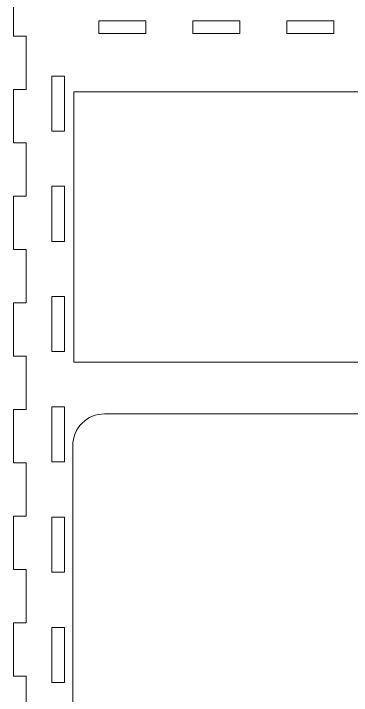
# Model space of a CAD drawing. Header units: millimetres. Extents: x 0 to 610, y 0 to 514.
# Drawn here: x 89.4 to 169.3, y 179.4 to 340.9 of the extents above; entities that cross this region are included whole.
import ezdxf

# ---------------------------------------------------------------- set-up
doc = ezdxf.new("R2010")
doc.units = ezdxf.units.MM
doc.header["$LTSCALE"] = 0.05
doc.layers.get('0').update_dxf_attribs({"plot": 0})
doc.layers.add('CUT', color=1, linetype='Continuous', lineweight=0)

# ---------------------------------------------------------------- blocks, each defined once
blk = doc.blocks.new('top')
blk.add_lwpolyline([(215, -240), (215, -227.37), (212, -227.37), (212, -214.74), (215, -214.74), (215, -202.11), (212, -202.11), (212, -189.47), (215, -189.47), (215, -176.84), (212, -176.84), (212, -164.21), (215, -164.21), (215, -151.58), (212, -151.58), (212, -138.95), (215, -138.95), (215, -126.32), (212, -126.32), (212, -113.68), (215, -113.68), (215, -101.05), (212, -101.05), (212, -88.42), (215, -88.42), (215, -75.79), (212, -75.79), (212, -63.16)])
blk.add_lwpolyline([(201, -23.41), (201, -130.41, -0.414214), (193.5, -137.91), (-77.5, -137.91, -0.414214), (-85, -130.41), (-85, -23.41, -0.414214), (-77.5, -15.91), (193.5, -15.91, -0.414214)], format="xyb", close=True)
for points in [[(206, -74.29), (206, -87.35), (203, -87.35), (203, -74.29)], [(206, -113.47), (203, -113.47), (203, -100.41), (206, -100.41)], [(206, -139.59), (203, -139.59), (203, -126.53), (206, -126.53)], [(200.77, -214.16), (-34.23, -214.16), (-34.23, -150.16), (200.77, -150.16)], [(206, -152.65), (206, -165.71), (203, -165.71), (203, -152.65)], [(206, -191.82), (203, -191.82), (203, -178.76), (206, -178.76)], [(206, -217.94), (203, -217.94), (203, -204.88), (206, -204.88)], [(150.32, -231), (139.19, -231), (139.19, -228), (150.32, -228)], [(172.59, -231), (161.46, -231), (161.46, -228), (172.59, -228)], [(194.86, -231), (183.73, -231), (183.73, -228), (194.86, -228)]]:
    blk.add_lwpolyline(points, close=True)

msp = doc.modelspace()

# ---------------------------------------------------------------- block references
at = {"layer": 'CUT', "rotation": 180}
msp.add_blockref('top', (304.36, 108.17), dxfattribs=at)

doc.saveas('drawing.dxf')
